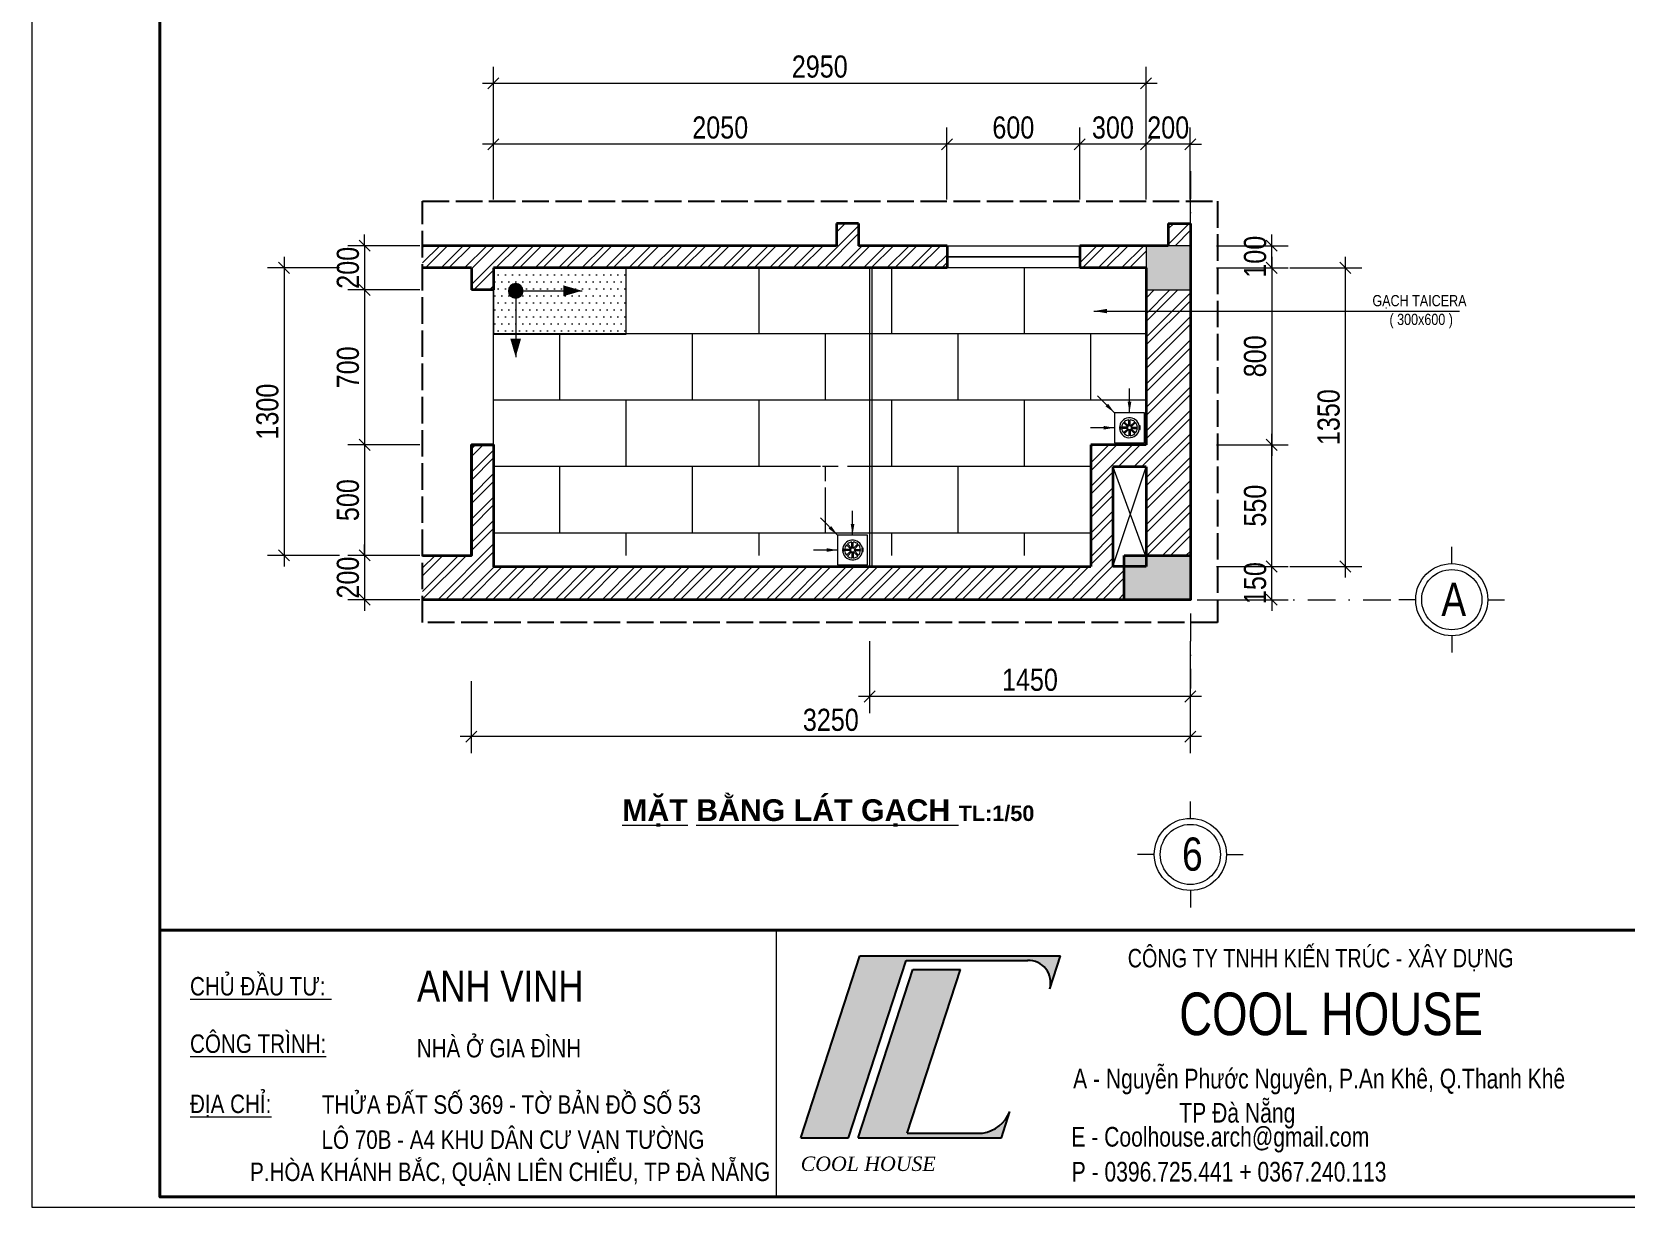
# Model space of a CAD drawing. Header units: inches. Extents: x 921646 to 2157952, y -92667 to 262089.
# Drawn here: x 1942121 to 1956525, y -8133 to 2491 of the extents above; entities that cross this region are included whole.
import ezdxf
from ezdxf.enums import TextEntityAlignment as Align

# ---------------------------------------------------------------- set-up
doc = ezdxf.new("R2010")
doc.units = ezdxf.units.IN
doc.header["$MEASUREMENT"] = 0
doc.linetypes.add('ACAD_ISO02W100', pattern=[15, 12, -3])
doc.linetypes.add('DASHDOT', pattern=[1, 0.5, -0.25, 0, -0.25])
doc.layers.get('0').update_dxf_attribs({"lineweight": 9})
doc.layers.get('DEFPOINTS').update_dxf_attribs({"lineweight": 9})
for name, color, linetype, lineweight in [('01-WALL', 10, 'Continuous', 35), ('04-TRUC', 40, 'DASHDOT', 9), ('09-DIMOUT', 251, 'Continuous', 9), ('12 LAT GACH', 46, 'Continuous', 13), ('13 TRICH DAN', 134, 'Continuous', 9), ('13-VATDUNG', 104, 'Continuous', 13), ('15 TEXT', 134, 'Continuous', 15), ('16 TRICH CHI TIET', 100, 'ACAD_ISO02W100', 25), ('7 VAT DUNG', 34, 'Continuous', 15), ('Cp Net Dam 0.25', 4, 'Continuous', 25), ('Cp Net Manh 0.15', 8, 'Continuous', 15), ('Cp Net Thep 0.40', 2, 'Continuous', 40), ('Cp Text 0.15', 3, 'Continuous', 15), ('dim', 252, 'Continuous', 9), ('HATCH', 244, 'Continuous', 0)]:
    doc.layers.add(name, color=color, linetype=linetype, lineweight=lineweight)
doc.styles.add('CHU', font='arial.ttf')
doc.styles.add('IN', font='VHARIAL.TTF')
doc.styles.add('kt', font='VHELVCN.TTF')
doc.styles.add('STYLE1', font='VHELVEN.TTF')
doc.styles.add('Text', font='VKORIN.TTF')
doc.styles.add('tvsimil', font='tvsimli.shx', dxfattribs={"width": 0.85})
doc.styles.add('VHELVEN', font='VHELVEN.TTF')
doc.styles.add('VNI-HELVE', font='VHELVEB.TTF', dxfattribs={"width": 0.8})
doc.dimstyles.new('50c', dxfattribs={"dimtxt": 200, "dimasz": 100, "dimexe": 150, "dimexo": 100, "dimgap": 50, "dimtad": 1, "dimdec": 0, "dimlfac": 0.5, "dimrnd": 1, "dimzin": 0, "dimdsep": 32, "dimtxsty": 'tvsimil', "dimblk": 'OBLIQUE', "dimcen": -0.09, "dimdle": 100, "dimclrd": 15, "dimclre": 15, "dimclrt": 3, "dimadec": 0, "dimazin": 0, "dimtfac": 1, "dimtdec": 0, "dimtix": 1, "dimtmove": 1, "dimatfit": 3, "dimfxl": 500, "dimfxlon": 1, "dimtolj": 1, "dimtzin": 0, "dimlwd": 13, "dimlwe": 13, "dimarcsym": 0})
doc.dimstyles.new('A-100-DIM-IN', dxfattribs={"dimscale": 100, "dimtxt": 1.5, "dimasz": 1, "dimexe": 1, "dimexo": 1, "dimgap": 0.8, "dimtad": 1, "dimdec": 0, "dimzin": 3, "dimdsep": 46, "dimtxsty": 'STYLE1', "dimblk": 'ARCHTICK', "dimcen": 2.5, "dimdle": 1, "dimclrd": 8, "dimclre": 8, "dimclrt": 252, "dimazin": 2, "dimtfac": 0.75, "dimtdec": 0, "dimtix": 1, "dimtmove": 2, "dimatfit": 3, "dimfxl": 4, "dimfxlon": 1, "dimtfill": 1, "dimtolj": 1, "dimtzin": 0, "dimlwd": 9, "dimlwe": 9, "dimarcsym": 0})
doc.dimstyles.new('VJC100', dxfattribs={"dimscale": 1.2, "dimtxt": 200, "dimasz": 100, "dimexe": 100, "dimexo": 0, "dimgap": 60, "dimtad": 1, "dimdec": 0, "dimlfac": -1, "dimzin": 9, "dimdsep": 46, "dimtxsty": 'CHU', "dimblk": 'ARCHTICK', "dimcen": 0.9, "dimdle": 100, "dimclrd": 251, "dimclre": 251, "dimclrt": 3, "dimadec": 0, "dimazin": 0, "dimtfac": 1, "dimtdec": 0, "dimtix": 1, "dimtmove": 2, "dimatfit": 3, "dimfxl": 500, "dimtolj": 1, "dimtzin": 0, "dimlwd": 13, "dimlwe": 9, "dimarcsym": 0})

# ---------------------------------------------------------------- blocks, each defined once
blk = doc.blocks.new('DDDD')
at = {"layer": '09-DIMOUT'}
h = blk.add_hatch(color=256, dxfattribs=at)
h.dxf.hatch_style = 1
h.paths.add_polyline_path([(1648737.6, 63343.1), (1649037.6, 63343.1), (1649037.6, 63543.1), (1648737.6, 63543.1)])
at = {"layer": '01-WALL'}
blk.add_lwpolyline([(1648737.6, 63343.1), (1649037.6, 63343.1), (1649037.6, 63543.1), (1648737.6, 63543.1)], close=True, dxfattribs=at)
blk = doc.blocks.new('A$C788F0ACE')
at = {"layer": 'Cp Net Manh 0.15', "linetype": 'Continuous'}
for p, q in [((0, 300), (0, 440)), ((-300, 0), (-440, 0)), ((300, 0), (440, 0)), ((0, -300), (0, -440))]:
    blk.add_line(p, q, dxfattribs=at)
for radius in [300, 250]:
    blk.add_circle((0, 0), radius, dxfattribs=at)
at = {"layer": 'Cp Text 0.15', "color": 7, "linetype": 'Continuous', "style": 'VHELVEN'}
blk.add_attdef('TRUC', text='', height=280, dxfattribs=at).set_placement((94, 1), align=Align.MIDDLE_CENTER)
blk = doc.blocks.new('SIPHONG')
for p, q in [((-7.2, 3), (-40, 3)), ((-7.2, 3), (-30.4, 26.2)), ((-3, 7.2), (-26.2, 30.4)), ((-3, 7.2), (-3, 40)), ((3, 7.2), (3, 40)), ((3, 7.2), (26.2, 30.4)), ((7.2, 3), (30.4, 26.2)), ((7.2, 3), (40, 3)), ((-7.2, -3), (-40, -3)), ((-7.2, -3), (-30.4, -26.2)), ((-3, -7.2), (-26.2, -30.4)), ((-3, -7.2), (-3, -40)), ((3, -7.2), (3, -40)), ((3, -7.2), (26.2, -30.4)), ((7.2, -3), (40, -3)), ((7.2, -3), (30.4, -26.2))]:
    blk.add_line(p, q)
for points in [[(-75, -75), (75, -75), (75, 75), (-75, 75)], [(-53.9, -9.5), (-46.5, -9.5), (-46.5, 8.1), (-53.9, 8.1)]]:
    blk.add_lwpolyline(points, close=True)
for centre, radius, start, end in [((0, 0), 50, 190.97275, 170.63895), ((0, 0), 40, 139.30122, 175.69878), ((0, 0), 40, 94.30122, 130.69878), ((0, 0), 40, 49.30122, 85.69878), ((0, 0), 40, 4.30122, 40.69878), ((58.8, 0.7), 14.8, 133.34715, 228.02288), ((0, 0), 40, 184.30122, 220.69878), ((0, 0), 40, 229.30122, 265.69878), ((0, 0), 40, 274.30122, 310.69878), ((0, 0), 40, 319.30122, 355.69878)]:
    blk.add_arc(centre, radius, start, end)
blk = doc.blocks.new('PHEUTHU')
blk.add_blockref('SIPHONG', (75, 75))
blk = doc.blocks.new('_ArchTick')
at = {"layer": 'dim', "const_width": 0.15}
blk.add_lwpolyline([(0.2, 0.2), (-0.2, -0.2)], dxfattribs=at)
blk = doc.blocks.new('_Oblique')
at = {"color": 0, "linetype": 'ByBlock', "lineweight": -2}
blk.add_line((-0.5, -0.5), (0.5, 0.5), dxfattribs=at)
blk = doc.blocks.new('*D576')
at = {"layer": '09-DIMOUT', "color": 15, "linetype": 'Continuous', "lineweight": 13, "transparency": 16777216}
for p, q in [((1949694, -3017), (1949694, -3667)), ((1952594, -3017), (1952594, -3667)), ((1952694, -3517), (1949594, -3517))]:
    blk.add_line(p, q, dxfattribs=at)
at = {"layer": 'DEFPOINTS', "color": 0, "transparency": 16777216}
for p in [(1949694, -2642), (1952594, -2642), (1949694, -3517)]:
    blk.add_point(p, dxfattribs=at)
at = {"layer": '09-DIMOUT', "color": 15, "lineweight": 13, "transparency": 16777216, "xscale": 100, "yscale": 100, "zscale": 100, "rotation": 180}
blk.add_blockref('_Oblique', (1949694, -3517), dxfattribs=at)
at = {"layer": '09-DIMOUT', "color": 15, "lineweight": 13, "transparency": 16777216, "xscale": 100, "yscale": 100, "zscale": 100}
blk.add_blockref('_Oblique', (1952594, -3517), dxfattribs=at)
at = {"layer": '09-DIMOUT', "color": 3, "transparency": 16777216, "insert": (1951144, -3367), "char_height": 200, "attachment_point": 5, "style": 'tvsimil'}
blk.add_mtext('\\A1;1450', dxfattribs=at)
blk = doc.blocks.new('*D577')
at = {"layer": '09-DIMOUT', "color": 15, "linetype": 'Continuous', "lineweight": 13, "transparency": 16777216}
for p, q in [((1953330, -2342), (1953330, -2242)), ((1952830, -2342), (1953480, -2342)), ((1953330, -2642), (1953330, -2342)), ((1952830, -2642), (1953480, -2642)), ((1953330, -2642), (1953330, -2742))]:
    blk.add_line(p, q, dxfattribs=at)
at = {"layer": 'DEFPOINTS', "color": 0, "transparency": 16777216}
for p in [(1952594, -2342), (1953330, -2342), (1952594, -2642)]:
    blk.add_point(p, dxfattribs=at)
at = {"layer": '09-DIMOUT', "color": 15, "lineweight": 13, "transparency": 16777216, "xscale": 100, "yscale": 100, "zscale": 100}
for p, rotation in [((1953330, -2342), 270), ((1953330, -2642), 90)]:
    blk.add_blockref('_Oblique', p, dxfattribs=dict(at, rotation=rotation))
at = {"layer": '09-DIMOUT', "color": 3, "transparency": 16777216, "insert": (1953180, -2492), "char_height": 200, "attachment_point": 5, "rotation": 90, "style": 'tvsimil'}
blk.add_mtext('\\A1;150', dxfattribs=at)
blk = doc.blocks.new('*D561')
at = {"layer": '09-DIMOUT', "color": 15, "linetype": 'Continuous', "lineweight": 13, "transparency": 16777216}
for p, q in [((1953330, -2442), (1953330, -1142)), ((1952830, -1242), (1953480, -1242)), ((1952830, -2342), (1953480, -2342))]:
    blk.add_line(p, q, dxfattribs=at)
at = {"layer": 'DEFPOINTS', "color": 0, "transparency": 16777216}
for p in [(1952194, -1242), (1953330, -1242), (1952594, -2342)]:
    blk.add_point(p, dxfattribs=at)
at = {"layer": '09-DIMOUT', "color": 15, "lineweight": 13, "transparency": 16777216, "xscale": 100, "yscale": 100, "zscale": 100}
for p, rotation in [((1953330, -1242), 90), ((1953330, -2342), 270)]:
    blk.add_blockref('_Oblique', p, dxfattribs=dict(at, rotation=rotation))
at = {"layer": '09-DIMOUT', "color": 3, "transparency": 16777216, "insert": (1953180, -1792), "char_height": 200, "attachment_point": 5, "rotation": 90, "style": 'tvsimil'}
blk.add_mtext('\\A1;550', dxfattribs=at)
blk = doc.blocks.new('*D562')
at = {"layer": '09-DIMOUT', "color": 15, "linetype": 'Continuous', "lineweight": 13, "transparency": 16777216}
for p, q in [((1953330, 458), (1953330, -1342)), ((1952830, 358), (1953480, 358)), ((1952941, -1242), (1953480, -1242))]:
    blk.add_line(p, q, dxfattribs=at)
at = {"layer": 'DEFPOINTS', "color": 0, "transparency": 16777216}
for p in [(1952194, 358), (1952841, -1242), (1953330, -1242)]:
    blk.add_point(p, dxfattribs=at)
at = {"layer": '09-DIMOUT', "color": 15, "lineweight": 13, "transparency": 16777216, "xscale": 100, "yscale": 100, "zscale": 100}
for p, rotation in [((1953330, 358), 90), ((1953330, -1242), 270)]:
    blk.add_blockref('_Oblique', p, dxfattribs=dict(at, rotation=rotation))
at = {"layer": '09-DIMOUT', "color": 3, "transparency": 16777216, "insert": (1953180, -442), "char_height": 200, "attachment_point": 5, "rotation": 90, "style": 'tvsimil'}
blk.add_mtext('\\A1;800', dxfattribs=at)
blk = doc.blocks.new('*D563')
at = {"layer": '09-DIMOUT', "color": 15, "linetype": 'Continuous', "lineweight": 13, "transparency": 16777216}
for p, q in [((1953330, 558), (1953330, 658)), ((1952830, 558), (1953480, 558)), ((1953330, 358), (1953330, 558)), ((1952830, 358), (1953480, 358)), ((1953330, 358), (1953330, 258))]:
    blk.add_line(p, q, dxfattribs=at)
at = {"layer": 'DEFPOINTS', "color": 0, "transparency": 16777216}
for p in [(1952194, 558), (1953330, 558), (1952194, 358)]:
    blk.add_point(p, dxfattribs=at)
at = {"layer": '09-DIMOUT', "color": 15, "lineweight": 13, "transparency": 16777216, "xscale": 100, "yscale": 100, "zscale": 100}
for p, rotation in [((1953330, 558), 270), ((1953330, 358), 90)]:
    blk.add_blockref('_Oblique', p, dxfattribs=dict(at, rotation=rotation))
at = {"layer": '09-DIMOUT', "color": 3, "transparency": 16777216, "insert": (1953180, 458), "char_height": 200, "attachment_point": 5, "rotation": 90, "style": 'tvsimil'}
blk.add_mtext('\\A1;100', dxfattribs=at)
blk = doc.blocks.new('*D564')
at = {"layer": '09-DIMOUT', "color": 15, "linetype": 'Continuous', "lineweight": 13, "transparency": 16777216}
for p, q in [((1952194, 975), (1952194, 1625)), ((1952594, 975), (1952594, 1625)), ((1952194, 1475), (1952094, 1475)), ((1952594, 1475), (1952194, 1475)), ((1952594, 1475), (1952694, 1475))]:
    blk.add_line(p, q, dxfattribs=at)
at = {"layer": 'DEFPOINTS', "color": 0, "transparency": 16777216}
for p in [(1952194, 1475), (1952194, 558), (1952594, 558)]:
    blk.add_point(p, dxfattribs=at)
at = {"layer": '09-DIMOUT', "color": 15, "lineweight": 13, "transparency": 16777216, "xscale": 100, "yscale": 100, "zscale": 100}
blk.add_blockref('_Oblique', (1952194, 1475), dxfattribs=at)
at = {"layer": '09-DIMOUT', "color": 15, "lineweight": 13, "transparency": 16777216, "xscale": 100, "yscale": 100, "zscale": 100, "rotation": 180}
blk.add_blockref('_Oblique', (1952594, 1475), dxfattribs=at)
at = {"layer": '09-DIMOUT', "color": 3, "transparency": 16777216, "insert": (1952394, 1625), "char_height": 200, "attachment_point": 5, "style": 'tvsimil'}
blk.add_mtext('\\A1;200', dxfattribs=at)
blk = doc.blocks.new('*D565')
at = {"layer": '09-DIMOUT', "color": 15, "linetype": 'Continuous', "lineweight": 13, "transparency": 16777216}
for p, q in [((1951594, 975), (1951594, 1625)), ((1952194, 975), (1952194, 1625)), ((1952294, 1475), (1951494, 1475))]:
    blk.add_line(p, q, dxfattribs=at)
at = {"layer": 'DEFPOINTS', "color": 0, "transparency": 16777216}
for p in [(1951594, 1475), (1951594, 558), (1952194, 558)]:
    blk.add_point(p, dxfattribs=at)
at = {"layer": '09-DIMOUT', "color": 15, "lineweight": 13, "transparency": 16777216, "xscale": 100, "yscale": 100, "zscale": 100, "rotation": 180}
blk.add_blockref('_Oblique', (1951594, 1475), dxfattribs=at)
at = {"layer": '09-DIMOUT', "color": 15, "lineweight": 13, "transparency": 16777216, "xscale": 100, "yscale": 100, "zscale": 100}
blk.add_blockref('_Oblique', (1952194, 1475), dxfattribs=at)
at = {"layer": '09-DIMOUT', "color": 3, "transparency": 16777216, "insert": (1951894, 1625), "char_height": 200, "attachment_point": 5, "style": 'tvsimil'}
blk.add_mtext('\\A1;300', dxfattribs=at)
blk = doc.blocks.new('*D566')
at = {"layer": '09-DIMOUT', "color": 15, "linetype": 'Continuous', "lineweight": 13, "transparency": 16777216}
for p, q in [((1950394, 975), (1950394, 1625)), ((1951594, 975), (1951594, 1625)), ((1951694, 1475), (1950294, 1475))]:
    blk.add_line(p, q, dxfattribs=at)
at = {"layer": 'DEFPOINTS', "color": 0, "transparency": 16777216}
for p in [(1950394, 1475), (1950394, 558), (1951594, 558)]:
    blk.add_point(p, dxfattribs=at)
at = {"layer": '09-DIMOUT', "color": 15, "lineweight": 13, "transparency": 16777216, "xscale": 100, "yscale": 100, "zscale": 100, "rotation": 180}
blk.add_blockref('_Oblique', (1950394, 1475), dxfattribs=at)
at = {"layer": '09-DIMOUT', "color": 15, "lineweight": 13, "transparency": 16777216, "xscale": 100, "yscale": 100, "zscale": 100}
blk.add_blockref('_Oblique', (1951594, 1475), dxfattribs=at)
at = {"layer": '09-DIMOUT', "color": 3, "transparency": 16777216, "insert": (1950994, 1625), "char_height": 200, "attachment_point": 5, "style": 'tvsimil'}
blk.add_mtext('\\A1;600', dxfattribs=at)
blk = doc.blocks.new('*D567')
at = {"layer": '09-DIMOUT', "color": 15, "linetype": 'Continuous', "lineweight": 13, "transparency": 16777216}
for p, q in [((1946294, 975), (1946294, 1625)), ((1950394, 975), (1950394, 1625)), ((1950494, 1475), (1946194, 1475))]:
    blk.add_line(p, q, dxfattribs=at)
at = {"layer": 'DEFPOINTS', "color": 0, "transparency": 16777216}
for p in [(1946294, 1475), (1950394, 558), (1946294, 358)]:
    blk.add_point(p, dxfattribs=at)
at = {"layer": '09-DIMOUT', "color": 15, "lineweight": 13, "transparency": 16777216, "xscale": 100, "yscale": 100, "zscale": 100, "rotation": 180}
blk.add_blockref('_Oblique', (1946294, 1475), dxfattribs=at)
at = {"layer": '09-DIMOUT', "color": 15, "lineweight": 13, "transparency": 16777216, "xscale": 100, "yscale": 100, "zscale": 100}
blk.add_blockref('_Oblique', (1950394, 1475), dxfattribs=at)
at = {"layer": '09-DIMOUT', "color": 3, "transparency": 16777216, "insert": (1948344, 1625), "char_height": 200, "attachment_point": 5, "style": 'tvsimil'}
blk.add_mtext('\\A1;2050', dxfattribs=at)
blk = doc.blocks.new('*D568')
at = {"layer": '09-DIMOUT', "color": 15, "linetype": 'Continuous', "lineweight": 13, "transparency": 16777216}
for p, q in [((1945129, 558), (1945129, 658)), ((1945629, 558), (1944979, 558)), ((1945129, 558), (1945129, 158)), ((1945629, 158), (1944979, 158)), ((1945129, 158), (1945129, 58))]:
    blk.add_line(p, q, dxfattribs=at)
at = {"layer": 'DEFPOINTS', "color": 0, "transparency": 16777216}
for p in [(1946289, 558), (1945129, 158), (1946294, 158)]:
    blk.add_point(p, dxfattribs=at)
at = {"layer": '09-DIMOUT', "color": 15, "lineweight": 13, "transparency": 16777216, "xscale": 100, "yscale": 100, "zscale": 100}
for p, rotation in [((1945129, 558), 270), ((1945129, 158), 90)]:
    blk.add_blockref('_Oblique', p, dxfattribs=dict(at, rotation=rotation))
at = {"layer": '09-DIMOUT', "color": 3, "transparency": 16777216, "insert": (1944979, 358), "char_height": 200, "attachment_point": 5, "rotation": 90, "style": 'tvsimil'}
blk.add_mtext('\\A1;200', dxfattribs=at)
blk = doc.blocks.new('*D569')
at = {"layer": '09-DIMOUT', "color": 15, "linetype": 'Continuous', "lineweight": 13, "transparency": 16777216}
for p, q in [((1945629, 158), (1944979, 158)), ((1945129, 258), (1945129, -1342)), ((1945629, -1242), (1944979, -1242))]:
    blk.add_line(p, q, dxfattribs=at)
at = {"layer": 'DEFPOINTS', "color": 0, "transparency": 16777216}
for p in [(1946094, 158), (1945129, -1242), (1946094, -1242)]:
    blk.add_point(p, dxfattribs=at)
at = {"layer": '09-DIMOUT', "color": 15, "lineweight": 13, "transparency": 16777216, "xscale": 100, "yscale": 100, "zscale": 100}
for p, rotation in [((1945129, 158), 90), ((1945129, -1242), 270)]:
    blk.add_blockref('_Oblique', p, dxfattribs=dict(at, rotation=rotation))
at = {"layer": '09-DIMOUT', "color": 3, "transparency": 16777216, "insert": (1944979, -542), "char_height": 200, "attachment_point": 5, "rotation": 90, "style": 'tvsimil'}
blk.add_mtext('\\A1;700', dxfattribs=at)
blk = doc.blocks.new('*D570')
at = {"layer": '09-DIMOUT', "color": 15, "linetype": 'Continuous', "lineweight": 13, "transparency": 16777216}
for p, q in [((1945129, -1142), (1945129, -2342)), ((1945629, -1242), (1944979, -1242)), ((1945629, -2242), (1944979, -2242))]:
    blk.add_line(p, q, dxfattribs=at)
at = {"layer": 'DEFPOINTS', "color": 0, "transparency": 16777216}
for p in [(1946094, -1242), (1945129, -2242), (1946094, -2242)]:
    blk.add_point(p, dxfattribs=at)
at = {"layer": '09-DIMOUT', "color": 15, "lineweight": 13, "transparency": 16777216, "xscale": 100, "yscale": 100, "zscale": 100}
for p, rotation in [((1945129, -1242), 90), ((1945129, -2242), 270)]:
    blk.add_blockref('_Oblique', p, dxfattribs=dict(at, rotation=rotation))
at = {"layer": '09-DIMOUT', "color": 3, "transparency": 16777216, "insert": (1944979, -1742), "char_height": 200, "attachment_point": 5, "rotation": 90, "style": 'tvsimil'}
blk.add_mtext('\\A1;500', dxfattribs=at)
blk = doc.blocks.new('*D571')
at = {"layer": '09-DIMOUT', "color": 15, "linetype": 'Continuous', "lineweight": 13, "transparency": 16777216}
for p, q in [((1945129, -2242), (1945129, -2142)), ((1945629, -2242), (1944979, -2242)), ((1945129, -2242), (1945129, -2642)), ((1945629, -2642), (1944979, -2642)), ((1945129, -2642), (1945129, -2742))]:
    blk.add_line(p, q, dxfattribs=at)
at = {"layer": 'DEFPOINTS', "color": 0, "transparency": 16777216}
for p in [(1946094, -2242), (1945129, -2642), (1946094, -2642)]:
    blk.add_point(p, dxfattribs=at)
at = {"layer": '09-DIMOUT', "color": 15, "lineweight": 13, "transparency": 16777216, "xscale": 100, "yscale": 100, "zscale": 100}
for p, rotation in [((1945129, -2242), 270), ((1945129, -2642), 90)]:
    blk.add_blockref('_Oblique', p, dxfattribs=dict(at, rotation=rotation))
at = {"layer": '09-DIMOUT', "color": 3, "transparency": 16777216, "insert": (1944979, -2442), "char_height": 200, "attachment_point": 5, "rotation": 90, "style": 'tvsimil'}
blk.add_mtext('\\A1;200', dxfattribs=at)
blk = doc.blocks.new('*D572')
at = {"layer": '09-DIMOUT', "color": 15, "linetype": 'Continuous', "lineweight": 13, "transparency": 16777216}
for p, q in [((1946294, 1526), (1946294, 2176)), ((1952194, 1526), (1952194, 2176)), ((1946194, 2026), (1952294, 2026))]:
    blk.add_line(p, q, dxfattribs=at)
at = {"layer": 'DEFPOINTS', "color": 0, "transparency": 16777216}
for p in [(1952194, 2026), (1946294, 358), (1952194, 358)]:
    blk.add_point(p, dxfattribs=at)
at = {"layer": '09-DIMOUT', "color": 15, "lineweight": 13, "transparency": 16777216, "xscale": 100, "yscale": 100, "zscale": 100, "rotation": 180}
blk.add_blockref('_Oblique', (1946294, 2026), dxfattribs=at)
at = {"layer": '09-DIMOUT', "color": 15, "lineweight": 13, "transparency": 16777216, "xscale": 100, "yscale": 100, "zscale": 100}
blk.add_blockref('_Oblique', (1952194, 2026), dxfattribs=at)
at = {"layer": '09-DIMOUT', "color": 3, "transparency": 16777216, "insert": (1949244, 2176), "char_height": 200, "attachment_point": 5, "style": 'tvsimil'}
blk.add_mtext('\\A1;2950', dxfattribs=at)
blk = doc.blocks.new('*D573')
at = {"layer": '09-DIMOUT', "color": 15, "linetype": 'Continuous', "lineweight": 13, "transparency": 16777216}
for p, q in [((1953995, 458), (1953995, -2442)), ((1953495, 358), (1954145, 358)), ((1953495, -2342), (1954145, -2342))]:
    blk.add_line(p, q, dxfattribs=at)
at = {"layer": 'DEFPOINTS', "color": 0, "transparency": 16777216}
for p in [(1952045, 358), (1952194, -2342), (1953995, -2342)]:
    blk.add_point(p, dxfattribs=at)
at = {"layer": '09-DIMOUT', "color": 15, "lineweight": 13, "transparency": 16777216, "xscale": 100, "yscale": 100, "zscale": 100}
for p, rotation in [((1953995, 358), 90), ((1953995, -2342), 270)]:
    blk.add_blockref('_Oblique', p, dxfattribs=dict(at, rotation=rotation))
at = {"layer": '09-DIMOUT', "color": 3, "transparency": 16777216, "insert": (1953845, -992), "char_height": 200, "attachment_point": 5, "rotation": 90, "style": 'tvsimil'}
blk.add_mtext('\\A1;1350', dxfattribs=at)
blk = doc.blocks.new('*D574')
at = {"layer": '09-DIMOUT', "color": 15, "linetype": 'Continuous', "lineweight": 13, "transparency": 16777216}
for p, q in [((1944401, 458), (1944401, -2342)), ((1944901, 358), (1944251, 358)), ((1944901, -2242), (1944251, -2242))]:
    blk.add_line(p, q, dxfattribs=at)
at = {"layer": 'DEFPOINTS', "color": 0, "transparency": 16777216}
for p in [(1946094, 358), (1944401, -2242), (1946094, -2242)]:
    blk.add_point(p, dxfattribs=at)
at = {"layer": '09-DIMOUT', "color": 15, "lineweight": 13, "transparency": 16777216, "xscale": 100, "yscale": 100, "zscale": 100}
for p, rotation in [((1944401, 358), 90), ((1944401, -2242), 270)]:
    blk.add_blockref('_Oblique', p, dxfattribs=dict(at, rotation=rotation))
at = {"layer": '09-DIMOUT', "color": 3, "transparency": 16777216, "insert": (1944251, -942), "char_height": 200, "attachment_point": 5, "rotation": 90, "style": 'tvsimil'}
blk.add_mtext('\\A1;1300', dxfattribs=at)
blk = doc.blocks.new('*D575')
at = {"layer": '09-DIMOUT', "color": 15, "linetype": 'Continuous', "lineweight": 13, "transparency": 16777216}
for p, q in [((1946094, -3379), (1946094, -4029)), ((1952594, -3379), (1952594, -4029)), ((1952694, -3879), (1945994, -3879))]:
    blk.add_line(p, q, dxfattribs=at)
at = {"layer": 'DEFPOINTS', "color": 0, "transparency": 16777216}
for p in [(1946094, -2642), (1952594, -2642), (1946094, -3879)]:
    blk.add_point(p, dxfattribs=at)
at = {"layer": '09-DIMOUT', "color": 15, "lineweight": 13, "transparency": 16777216, "xscale": 100, "yscale": 100, "zscale": 100, "rotation": 180}
blk.add_blockref('_Oblique', (1946094, -3879), dxfattribs=at)
at = {"layer": '09-DIMOUT', "color": 15, "lineweight": 13, "transparency": 16777216, "xscale": 100, "yscale": 100, "zscale": 100}
blk.add_blockref('_Oblique', (1952594, -3879), dxfattribs=at)
at = {"layer": '09-DIMOUT', "color": 3, "transparency": 16777216, "insert": (1949344, -3729), "char_height": 200, "attachment_point": 5, "style": 'tvsimil'}
blk.add_mtext('\\A1;3250', dxfattribs=at)
blk = doc.blocks.new('Khung Ht dep')
at = {"layer": 'HATCH'}
h = blk.add_hatch(color=256, dxfattribs=at)
h.dxf.hatch_style = 1
h.paths.add_polyline_path([(9412, 2369), (9878, 2369), (10440, 4098), (11626, 4098, -0.508984), (11842, 3821), (11946, 4142), (9989, 4142)])
h.paths.add_polyline_path([(9972, 2369), (11370, 2369), (11453, 2625, -0.262638), (11186, 2413), (10452, 2413), (10971, 4009), (10505, 4009)], flags=17)
blk.add_line((9173, 4392), (9173, 1792))
at = {"layer": 'Cp Net Dam 0.25'}
for p, q in [((9412, 2369), (9989, 4142)), ((9878, 2369), (10440, 4098)), ((9989, 4142), (11946, 4142)), ((10440, 4098), (11626, 4098)), ((11842, 3821), (11946, 4142)), ((9972, 2369), (10505, 4009)), ((10452, 2413), (10971, 4009)), ((10505, 4009), (10971, 4009)), ((11370, 2369), (11453, 2625)), ((9412, 2369), (9878, 2369)), ((9972, 2369), (11370, 2369)), ((10452, 2413), (11186, 2413))]:
    blk.add_line(p, q, dxfattribs=at)
for centre, radius, start, end in [((11633, 3881), 217, 344.0217, 91.9232), ((11131, 2756), 347, 278.9949, 337.8578)]:
    blk.add_arc(centre, radius, start, end, dxfattribs=at)
at = {"layer": 'Cp Net Thep 0.40', "color": 106}
blk.add_line((3162, 4392), (30380, 4392), dxfattribs=at)
at = {"layer": 'Cp Net Thep 0.40', "color": 106, "flags": 128}
blk.add_lwpolyline([(30380, 21415), (30380, 1792), (3162, 1792), (3162, 21415)], close=True, dxfattribs=at)
at = {"layer": 'DEFPOINTS', "ltscale": 100}
blk.add_lwpolyline([(30430, 1692), (30430, 21515), (1912, 21515), (1912, 1692)], close=True, dxfattribs=at)
at = {"layer": 'Cp Net Manh 0.15', "insert": (9412, 2185), "char_height": 140.72, "width": 1957.54, "attachment_point": 1, "rotation": 359.9996, "style": 'kt'}
blk.add_mtext('\\pxqd;{\\fTimes New Roman|b0|i1|c0|p18;COOL HOUSE}', dxfattribs=at)
at = {"layer": 'Cp Text 0.15', "color": 8, "style": 'Text', "width": 0.8}
for s, height, p in [('COÂNG TY TNHH KIEÁN TRUÙC - XAÂY DÖÏNG', 180.23, (12602, 4030)), ('COOL HOUSE', 415.3, (13104, 3369)), ('A - Nguyeãn Phöôùc Nguyeân, P.An Kheâ, Q.Thanh Kheâ', 192.25, (12069, 2849)), ('TP Ñaø Naüng', 192.25, (13105, 2516)), ('E - Coolhouse.arch@gmail.com', 192.25, (12052, 2282)), ('P - 0396.725.441 + 0367.240.113', 192.25, (12055, 1941))]:
    blk.add_text(s, height=height, dxfattribs=at).set_placement(p)
at = {"layer": 'Cp Text 0.15', "color": 7, "ltscale": 100, "style": 'IN', "width": 0.8}
for s, height, p in [('%%uchñ ®Çu t\xad: ', 180, (3455, 3756)), ('ANH VINH', 304.2, (5669, 3694, -32416)), ('%%Uc«ng tr×nh:', 180, (3455, 3196)), ('nhµ ë gia ®×nh', 180, (5667, 3152, -32416)), ('%%U®Þa chØ:', 180, (3455, 2609)), ('thöa ®Êt sè 369 - tê b¶n ®å sè 53', 180, (4741, 2602, -32416)), ('l« 70b - a4 khu d©n c\xad v¹n t\xadêng ', 180, (4738, 2260, -32416)), ('p.hßa kh¸nh b¾c, quËn liªn chiÓu, tp ®µ n½ng', 180, (4041, 1946, -32416))]:
    blk.add_text(s, height=height, dxfattribs=at).set_placement(p)
blk = doc.blocks.new('*U106')
at = {"layer": '12 LAT GACH'}
h = blk.add_hatch(dxfattribs=at)
h.set_pattern_fill('DOTS', color=256, scale=20)
h.set_pattern_definition([(0, (12223.53, -19665.496), (15.875, 31.75), [0, -31.75])])
h.paths.add_polyline_path([(600, 300.1), (0, 300), (0, 0), (600, 0.1)])
blk.add_hatch(color=256, dxfattribs=at).paths.add_polyline_path([(133.4, 104.2, -1), (67.1, 104.2, -1)])
for p, q in [((100.3, 137.3), (100.3, 404.1)), ((133.4, 103.9), (400.2, 103.9))]:
    blk.add_line(p, q, dxfattribs=at)
for points in [[(100.3, 404.1, 0, 48.8, 0), (100.3, 320.2, 48.8, 48.8, 0)], [(400.2, 103.9, 0, 48.8, 0), (316.3, 103.9, 48.8, 48.8, 0)]]:
    blk.add_lwpolyline(points, format="xyseb", dxfattribs=at)
blk.add_lwpolyline([(0, 300), (600, 300), (600, 0), (0, 0)], close=True, dxfattribs=at)
blk.add_circle((100.3, 104.2), 33.1, dxfattribs=at)
blk = doc.blocks.new('*U535')
at = {"extrusion": (0, 0, -1), "xscale": -0.9, "yscale": 0.9, "zscale": -0.9, "rotation": 270.0000000000027}
blk.add_blockref('PHEUTHU', (-135, 0), dxfattribs=at)
for points in [[(67.5, 135), (67.5, 244.3)], [(135, 135), (212.3, 212.3)], [(135, 67.5), (244.3, 67.5)]]:
    blk.add_leader(points, dimstyle='A-100-DIM-IN', override={"dimasz": 0.5, "dimgap": 0.8, "dimtad": 0, "dimclrd": 256})

msp = doc.modelspace()

# ---------------------------------------------------------------- hatches: boundary and pattern name
at = {"layer": '09-DIMOUT'}
h = msp.add_hatch(dxfattribs=at)
h.set_pattern_fill('ANSI32', color=256, scale=400)
h.paths.add_polyline_path([(1951994.4, -2341.8), (1951894.4, -2341.8), (1951894.4, -1441.8), (1952194.4, -1441.8), (1952194.4, -2241.8), (1952594.4, -2241.8), (1952594.4, 158.2), (1952194.4, 158.2), (1952194.4, -1241.8), (1951694.4, -1241.8), (1951694.4, -2341.8), (1946294.4, -2341.8), (1946294.4, -1241.8), (1946094.4, -1241.8), (1946094.4, -2241.8), (1945653.6, -2241.8), (1945653.6, -2641.8), (1951994.4, -2641.8)])
h.paths.add_polyline_path([(1950394.4, 558.2), (1949594.4, 558.2), (1949594.4, 758.2), (1949394.4, 758.2), (1949394.4, 558.2), (1945653.6, 558.2), (1945653.6, 358.2), (1946094.4, 358.2), (1946094.4, 158.2), (1946294.3, 158.2), (1946294.4, 358.2), (1950394.4, 358.2)])
h.paths.add_polyline_path([(1952194.4, 558.2), (1951594.4, 558.2), (1951594.4, 358.2), (1952194.4, 358.2)])
h.paths.add_polyline_path([(1952594.4, 758.2), (1952394.4, 758.2), (1952394.4, 558.2), (1952594.4, 558.2)])
h = msp.add_hatch(color=256, dxfattribs=at)
h.dxf.hatch_style = 1
h.paths.add_polyline_path([(1952594.4, 158.2), (1952594.4, 558.2), (1952194.4, 558.2), (1952194.4, 158.2)])
at = {"layer": 'HATCH'}
h = msp.add_hatch(dxfattribs=at)
h.set_pattern_fill('AR-B816', color=256, scale=75)
h.set_pattern_definition([(0, (1946294.4, 963.17), (0, 600), []), (90, (1946294.4, 963.17), (-600, 600), [600, -600])])
h.paths.add_polyline_path([(1952194.4, 358.2), (1951494.4, 358.2), (1950294.4, 358.2), (1949494.4, 358.2), (1949494.4, -2241.8), (1951694.4, -2241.8), (1951694.4, -897.9), (1952194.4, -897.9)])
h.paths.add_polyline_path([(1951909.2, -351.3), (1952179.2, -351.3), (1952179.2, -621.3), (1951909.2, -621.3)], flags=16)
edge = h.paths.add_edge_path(flags=0)
edge.add_line((1952132.6, -469.1), (1952141.2, -469.1))
edge.add_line((1952141.2, -469.1), (1952141.2, -500.9))
edge.add_line((1952141.2, -500.9), (1952133, -500.9))
edge.add_arc((1952044.2, -486.3), 90, 10.97275, 350.63895, ccw=False)
edge = h.paths.add_edge_path(flags=0)
edge.add_line((1951989.6, -439.3), (1952031.2, -480.9))
edge.add_line((1952031.2, -480.9), (1951972.4, -480.9))
edge.add_arc((1952044.2, -486.3), 72, 139.30122, 175.69878, ccw=False)
edge = h.paths.add_edge_path(flags=0)
edge.add_line((1952031.2, -491.7), (1951989.6, -533.2))
edge.add_arc((1952044.2, -486.3), 72, 184.30122, 220.69878, ccw=False)
edge.add_line((1951972.4, -491.7), (1952031.2, -491.7))
edge = h.paths.add_edge_path(flags=0)
edge.add_line((1952038.8, -414.5), (1952038.8, -473.2))
edge.add_line((1952038.8, -473.2), (1951997.3, -431.7))
edge.add_arc((1952044.2, -486.3), 72, 94.30122, 130.69878, ccw=False)
edge = h.paths.add_edge_path(flags=0)
edge.add_line((1952038.8, -499.3), (1952038.8, -558.1))
edge.add_arc((1952044.2, -486.3), 72, 229.30122, 265.69878, ccw=False)
edge.add_line((1951997.3, -540.8), (1952038.8, -499.3))
edge = h.paths.add_edge_path(flags=0)
edge.add_line((1952091.2, -431.7), (1952049.6, -473.2))
edge.add_line((1952049.6, -473.2), (1952049.6, -414.5))
edge.add_arc((1952044.2, -486.3), 72, 49.30122, 85.69878, ccw=False)
edge = h.paths.add_edge_path(flags=0)
edge.add_line((1952049.6, -499.3), (1952091.2, -540.8))
edge.add_arc((1952044.2, -486.3), 72, 274.30122, 310.69878, ccw=False)
edge.add_line((1952049.6, -558.1), (1952049.6, -499.3))
edge = h.paths.add_edge_path(flags=0)
edge.add_line((1952057.3, -480.9), (1952098.8, -439.3))
edge.add_arc((1952044.2, -486.3), 72, 4.30122, 40.69878, ccw=False)
edge.add_line((1952116, -480.9), (1952057.3, -480.9))
edge = h.paths.add_edge_path(flags=0)
edge.add_line((1952057.3, -491.7), (1952116, -491.7))
edge.add_arc((1952044.2, -486.3), 72, 319.30122, 355.69878, ccw=False)
edge.add_line((1952098.8, -533.2), (1952057.3, -491.7))
h.paths.add_polyline_path([(1949494.4, 358.2), (1946294.4, 358.2), (1946294.4, 158.2), (1946294.4, -640.3), (1946294.4, -2241.8), (1949494.4, -2241.8)])
h.paths.add_polyline_path([(1949250.6, -1356.5), (1949494.4, -1356.5), (1949494.4, -1626.5), (1949250.6, -1626.5)], flags=16)
edge = h.paths.add_edge_path(flags=16)
edge.add_line((1949428.9, -1474.4), (1949437.5, -1474.4))
edge.add_line((1949437.5, -1474.4), (1949437.5, -1506.2))
edge.add_line((1949437.5, -1506.2), (1949429.4, -1506.2))
edge.add_arc((1949340.6, -1491.5), 90, 10.97275, 350.63895, ccw=False)
edge = h.paths.add_edge_path(flags=0)
edge.add_line((1949335.2, -1419.7), (1949335.2, -1478.5))
edge.add_line((1949335.2, -1478.5), (1949293.6, -1436.9))
edge.add_arc((1949340.6, -1491.5), 72, 94.30122, 130.69878, ccw=False)
edge = h.paths.add_edge_path(flags=0)
edge.add_line((1949327.5, -1486.1), (1949268.8, -1486.1))
edge.add_arc((1949340.6, -1491.5), 72, 139.30122, 175.69878, ccw=False)
edge.add_line((1949286, -1444.6), (1949327.5, -1486.1))
edge = h.paths.add_edge_path(flags=0)
edge.add_line((1949387.5, -1436.9), (1949346, -1478.5))
edge.add_line((1949346, -1478.5), (1949346, -1419.7))
edge.add_arc((1949340.6, -1491.5), 72, 49.30122, 85.69878, ccw=False)
edge = h.paths.add_edge_path(flags=0)
edge.add_line((1949327.5, -1496.9), (1949286, -1538.5))
edge.add_arc((1949340.6, -1491.5), 72, 184.30122, 220.69878, ccw=False)
edge.add_line((1949268.8, -1496.9), (1949327.5, -1496.9))
edge = h.paths.add_edge_path(flags=0)
edge.add_line((1949412.4, -1486.1), (1949353.6, -1486.1))
edge.add_line((1949353.6, -1486.1), (1949395.2, -1444.6))
edge.add_arc((1949340.6, -1491.5), 72, 4.30122, 40.69878, ccw=False)
edge = h.paths.add_edge_path(flags=0)
edge.add_line((1949335.2, -1504.6), (1949335.2, -1563.3))
edge.add_arc((1949340.6, -1491.5), 72, 229.30122, 265.69878, ccw=False)
edge.add_line((1949293.6, -1546.1), (1949335.2, -1504.6))
edge = h.paths.add_edge_path(flags=0)
edge.add_line((1949353.6, -1496.9), (1949412.4, -1496.9))
edge.add_arc((1949340.6, -1491.5), 72, 319.30122, 355.69878, ccw=False)
edge.add_line((1949395.2, -1538.5), (1949353.6, -1496.9))
edge = h.paths.add_edge_path(flags=0)
edge.add_line((1949346, -1504.6), (1949387.5, -1546.1))
edge.add_arc((1949340.6, -1491.5), 72, 274.30122, 310.69878, ccw=False)
edge.add_line((1949346, -1563.3), (1949346, -1504.6))

# ---------------------------------------------------------------- linework, layer by layer
at = {"layer": '01-WALL'}
for p, q in [((1949394.4, 758.2), (1949394.4, 558.2)), ((1949594.4, 758.2), (1949394.4, 758.2)), ((1949594.4, 758.2), (1949594.4, 558.2)), ((1952394.4, 758.2), (1952394.4, 558.2)), ((1952394.4, 758.2), (1952594.4, 758.2)), ((1952594.4, 758.2), (1952594.4, -2641.8)), ((1949394.4, 558.2), (1945653.6, 558.2)), ((1950394.4, 558.2), (1949594.4, 558.2)), ((1950394.4, 558.2), (1950394.4, 358.2)), ((1952394.4, 558.2), (1951594.4, 558.2)), ((1951594.4, 558.2), (1951594.4, 358.2)), ((1946094.4, 358.2), (1945653.6, 358.2)), ((1946094.4, 358.2), (1946094.4, 158.2)), ((1950394.4, 358.2), (1946294.4, 358.2)), ((1946294.4, 358.2), (1946294.4, 158.2)), ((1952194.4, 358.2), (1951594.4, 358.2)), ((1952194.4, 358.2), (1952194.4, -1241.8)), ((1946294.4, 158.2), (1946094.4, 158.2)), ((1946294.4, -1241.8), (1946094.4, -1241.8)), ((1946094.4, -1241.8), (1946094.4, -2241.8)), ((1946294.4, -1241.8), (1946294.4, -2341.8)), ((1952194.4, -1241.8), (1951694.4, -1241.8)), ((1951694.4, -1241.8), (1951694.4, -2341.8)), ((1952194.4, -1441.8), (1951894.4, -1441.8)), ((1951894.4, -1441.8), (1951894.4, -2341.8)), ((1952194.4, -1441.8), (1952194.4, -2341.8)), ((1952194.4, -2341.8), (1951894.4, -2341.8)), ((1952594.4, -2641.8), (1945653.6, -2641.8))]:
    msp.add_line(p, q, dxfattribs=at)
msp.add_lwpolyline([(1945653.6, -2241.8), (1946094.4, -2241.8), (1946094.4, -1241.8), (1946294.4, -1241.8), (1946294.4, -2341.8), (1951694.4, -2341.8)], dxfattribs=at)
at = {"layer": '04-TRUC', "ltscale": 500}
for p, q in [((1952594.4, 1232.7), (1952594.4, -3445.6)), ((1952594.4, 1232.7), (1952594.4, -3445.6)), ((1945653.6, -2641.8), (1954479.4, -2641.8))]:
    msp.add_line(p, q, dxfattribs=at)
at = {"layer": '09-DIMOUT'}
for p, q in [((1952594.4, 758.2), (1952594.4, 1232.7)), ((1946294.4, -1241.8), (1946294.4, 158.2)), ((1951894.4, -1441.8), (1952194.4, -2262)), ((1951894.4, -2341.8), (1952194.4, -1441.8))]:
    msp.add_line(p, q, dxfattribs=at)
msp.add_lwpolyline([(1952194.4, 158.2), (1952594.4, 158.2), (1952594.4, 558.2), (1952194.4, 558.2)], close=True, dxfattribs=at)
at = {"layer": '13-VATDUNG'}
for p, q in [((1949694.4, 358.2), (1949694.4, -2341.8)), ((1949714.4, 358.2), (1949714.4, -2341.8))]:
    msp.add_line(p, q, dxfattribs=at)
for points in [[(1950394.4, 558.2), (1951594.4, 558.2), (1951594.4, 358.2), (1950394.4, 358.2)], [(1950394.4, 458.2), (1951594.4, 458.2), (1951594.4, 458.2), (1950394.4, 458.2)]]:
    msp.add_lwpolyline(points, close=True, dxfattribs=at)
at = {"layer": '16 TRICH CHI TIET', "ltscale": 20}
msp.add_lwpolyline([(1945653.6, 960.7), (1952840.6, 960.7), (1952840.6, -2848), (1945653.6, -2848)], close=True, dxfattribs=at)

# ---------------------------------------------------------------- block references
at = {"layer": '09-DIMOUT', "xscale": -2, "yscale": 2, "zscale": 2, "rotation": 180}
msp.add_blockref('DDDD', (-1345480.7, 124444.4), dxfattribs=at)
at = {"layer": '12 LAT GACH', "xscale": -1.999999999999986, "yscale": 1.999999999999998, "zscale": 1.999999999999998, "rotation": 179.9949057563169}
msp.add_blockref('*U106', (1946294.4, 358.2), dxfattribs=at)
at = {"layer": '7 VAT DUNG', "xscale": 2, "yscale": 2, "zscale": 2, "rotation": 90.00000000000003}
for p in [(1952179.2, -1222.8), (1949675.6, -2328)]:
    msp.add_blockref('*U535', p, dxfattribs=at)
at = {"layer": 'Cp Net Manh 0.15', "xscale": 0.9268121652908186, "yscale": 0.9268121652908186, "zscale": 0.9268121652908186}
msp.add_blockref('Khung Ht dep', (1940348.6, -9700.4), dxfattribs=at)
at = {"layer": 'Cp Text 0.15'}
ref = msp.add_blockref('A$C788F0ACE', (1954957.6, -2641.8), dxfattribs=dict(at, xscale=1.086778053933425, yscale=1.086778053933425, zscale=1.086778053933425, rotation=180))
ref.add_attrib('TRUC', 'A', dxfattribs={"layer": '0', "color": 3, "height": 300, "style": 'VNI-HELVE', "width": 0.8}).set_placement((1954975.4, -2638.5), align=Align.MIDDLE_CENTER)
ref = msp.add_blockref('A$C788F0ACE', (1952594.4, -4944.5), dxfattribs=dict(at, xscale=1.086778053933425, yscale=1.086778053933425, zscale=1.086778053933425, rotation=180))
ref.add_attrib('TRUC', '6', dxfattribs={"layer": '0', "color": 3, "height": 300, "style": 'VNI-HELVE', "width": 0.8}).set_placement((1952612.2, -4941.2), align=Align.MIDDLE_CENTER)

# ---------------------------------------------------------------- texts
at = {"layer": '13 TRICH DAN', "insert": (1954665.6, 112), "char_height": 101.5, "attachment_point": 2, "style": 'IN'}
msp.add_mtext('{\\fArial|b0|i0|c0|p34;\\W0.8;GẠCH TAICERA \\P ( 300x600 ) }', dxfattribs=at)
at = {"layer": '15 TEXT', "insert": (1949320.9, -4446.2), "char_height": 196, "attachment_point": 2, "style": 'IN'}
msp.add_mtext_dynamic_manual_height_columns('{\\f.VnArialH|b1|i0|c0|p34;\\LM\\fArial|b1|i0|c0|p34;ẶT BẰNG LÁT GẠCH\\fArial|b0|i0|c0|p34;\\l \\fArial|b1|i0|c0|p34;\\H0.71429x;TL:1/50}', width=11023.696, gutter_width=1500, heights=[0], dxfattribs=at)

# ---------------------------------------------------------------- dimensions: what is measured, and where the dimension line sits
at = {"layer": '09-DIMOUT'}
for base, p1, p2, picture, middle in [((1952194.4, 2025.8), (1946294.4, 358.2), (1952194.4, 358.2), '*D572', (1949244.4, 2175.8)), ((1946294.4, 1474.8), (1950394.4, 558.2), (1946294.4, 358.2), '*D567', (1948344.4, 1624.8)), ((1950394.4, 1474.8), (1951594.4, 558.2), (1950394.4, 558.2), '*D566', (1950994.4, 1624.8)), ((1951594.4, 1474.8), (1952194.4, 558.2), (1951594.4, 558.2), '*D565', (1951894.4, 1624.8)), ((1952194.4, 1474.8), (1952594.4, 558.2), (1952194.4, 558.2), '*D564', (1952394.4, 1624.8)), ((1946094.4, -3879.5), (1952594.4, -2641.8), (1946094.4, -2641.8), '*D575', (1949344.4, -3729.5)), ((1949694.4, -3517.5), (1952594.4, -2641.8), (1949694.4, -2641.8), '*D576', (1951144.4, -3367.5))]:
    dim = msp.add_linear_dim(base=base, p1=p1, p2=p2, dimstyle='50c', dxfattribs=at)
    dim.commit()
    dim.dimension.update_dxf_attribs({"geometry": picture, "text_midpoint": middle})
for base, p1, p2, picture, middle in [((1945129.2, 158.2), (1946289.1, 558.2), (1946294.4, 158.2), '*D568', (1944979.2, 358.2)), ((1953330.3, 558.2), (1952194.4, 358.2), (1952194.4, 558.2), '*D563', (1953180.3, 458.2)), ((1944401.1, -2241.8), (1946094.4, 358.2), (1946094.4, -2241.8), '*D574', (1944251.1, -941.8)), ((1953994.8, -2341.8), (1952045.4, 358.2), (1952194.4, -2341.8), '*D573', (1953844.8, -991.8)), ((1953330.3, -1241.8), (1952194.4, 358.2), (1952840.6, -1241.8), '*D562', (1953180.3, -441.8)), ((1945129.2, -1241.8), (1946094.4, 158.2), (1946094.4, -1241.8), '*D569', (1944979.2, -541.8)), ((1945129.2, -2241.8), (1946094.4, -1241.8), (1946094.4, -2241.8), '*D570', (1944979.2, -1741.8)), ((1953330.3, -1241.8), (1952594.4, -2341.8), (1952194.4, -1241.8), '*D561', (1953180.3, -1791.8)), ((1945129.2, -2641.8), (1946094.4, -2241.8), (1946094.4, -2641.8), '*D571', (1944979.2, -2441.8)), ((1953330.3, -2341.8), (1952594.4, -2641.8), (1952594.4, -2341.8), '*D577', (1953180.3, -2491.8))]:
    dim = msp.add_linear_dim(base=base, p1=p1, p2=p2, angle=90, dimstyle='50c', dxfattribs=at)
    dim.commit()
    dim.dimension.update_dxf_attribs({"geometry": picture, "text_midpoint": middle})

# ---------------------------------------------------------------- leaders
at = {"layer": '13 TRICH DAN'}
msp.add_leader([(1951720.7, -33.2), (1955027.7, -33.2)], dimstyle='VJC100', override={"dimasz": 100, "dimtad": 0}, dxfattribs=at)

doc.saveas('drawing.dxf')
